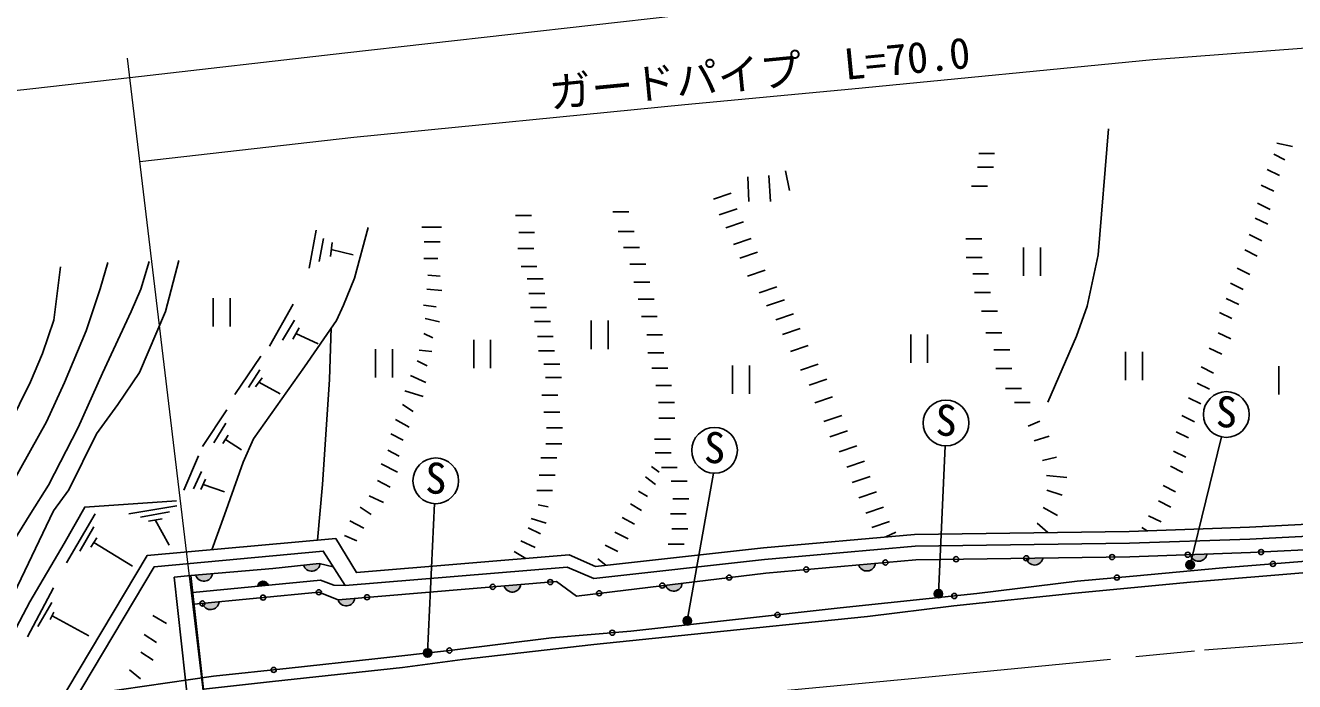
# Model space of a CAD drawing. Units: millimetres at full size, sheet at 1:1000; details may follow other scales. Extents: x 40000 to 680000, y 20000 to 380000.
# Drawn here: x 335918 to 410900, y 300248 to 339006 of the extents above; entities that cross this region are included whole.
import ezdxf
from ezdxf.enums import TextEntityAlignment as Align

# ---------------------------------------------------------------- set-up
doc = ezdxf.new("R2010")
doc.units = ezdxf.units.MM
doc.header["$LTSCALE"] = 1000
doc.linetypes.add('CHAIN', pattern=[18.5, 12, -1.5, 3.5, -1.5])
for name, color, linetype, lineweight in [('M-BGD', 7, 'Continuous', 25), ('M-BGD-EXST', 7, 'Continuous', 25), ('M-BMK', 2, 'CHAIN', 13), ('M-STR-HTXT', 7, 'Continuous', 13)]:
    doc.layers.add(name, color=color, linetype=linetype, lineweight=lineweight)
doc.styles.add('ＭＳ ゴシック', font='')
doc.styles.get('ＭＳ ゴシック').set_extended_font_data('MS Gothic')

msp = doc.modelspace()

# ---------------------------------------------------------------- hatches: boundary and pattern name
at = {"layer": 'M-BGD'}
for points in [[(395046, 307535, 0.82183), (396037, 307549)], [(404734, 307746, 0.82183), (405724, 307781)], [(352349, 307128, 0.82183), (353334, 307234)], [(385144, 307145, 0.82183), (386131, 307233)], [(345982, 306542, 0.82183), (346969, 306627)], [(350265, 305940, 0.84072), (349642, 305880)], [(364197, 305902, 0.82183), (365184, 305984)], [(373735, 305940, 0.82183), (374718, 306059)], [(346374, 304861, 0.82183), (347360, 304956)], [(354388, 305088, 0.82183), (355375, 305170)]]:
    msp.add_hatch(color=256, dxfattribs=at).paths.add_polyline_path(points)
at = {"layer": 'M-BGD-EXST'}
for points in [[(404981, 307143, 1), (404481, 307143, 1)], [(390103, 305440, 1), (389603, 305440, 1)], [(375273, 303836, 1), (374773, 303836, 1)], [(359931, 301941, 1), (359431, 301941, 1)]]:
    msp.add_hatch(color=256, dxfattribs=at).paths.add_polyline_path(points)

# ---------------------------------------------------------------- linework, layer by layer
at = {"layer": 'M-BGD'}
for p, q in [((392237, 331448), (393179, 331448)), ((409847, 332047), (410784, 331846)), ((409673, 331405), (410329, 331070)), ((378606, 330060), (378661, 328596)), ((379833, 330133), (379943, 328596)), ((380820, 330424), (381051, 329246)), ((392174, 330631), (393117, 330631)), ((409277, 330493), (410015, 330132)), ((391817, 329520), (392760, 329520)), ((408925, 329579), (409663, 329218)), ((376567, 328740), (377612, 329097)), ((408714, 328498), (409452, 328137)), ((364877, 327777), (365820, 327777)), ((370617, 328004), (371560, 328004)), ((376913, 327822), (377958, 328179)), ((359333, 327093), (360508, 327093)), ((377302, 327045), (378346, 327402)), ((408571, 327618), (409310, 327258)), ((352678, 324660), (353101, 326907)), ((353278, 325060), (353537, 326413)), ((353937, 325366), (354043, 326189)), ((359474, 326222), (360427, 326222)), ((365061, 326765), (366004, 326765)), ((370933, 326829), (371876, 326829)), ((377742, 326062), (378786, 326418)), ((391482, 326399), (392425, 326399)), ((408223, 326652), (408962, 326291)), ((353990, 325778), (355278, 325460)), ((365015, 325823), (365958, 325823)), ((371249, 325893), (372192, 325893)), ((378130, 325259), (379175, 325616)), ((394878, 325884), (394878, 324207)), ((395878, 325884), (395878, 324207)), ((407953, 325743), (408691, 325383)), ((359454, 325229), (360285, 325229)), ((365199, 324766), (366142, 324766)), ((371628, 324894), (372571, 324894)), ((391503, 325288), (392446, 325288)), ((359697, 324256), (360427, 324196)), ((365567, 324030), (366510, 324030)), ((378571, 324198), (379615, 324555)), ((391880, 324325), (392823, 324325)), ((407508, 324661), (408246, 324301)), ((359637, 323426), (360528, 323345)), ((365659, 323180), (366602, 323180)), ((371856, 323845), (372799, 323845)), ((379270, 323214), (380314, 323571)), ((391985, 323235), (392928, 323235)), ((407121, 323772), (407860, 323411)), ((347012, 322900), (347012, 321223)), ((348012, 322900), (348012, 321223)), ((350334, 320054), (351746, 322536)), ((359434, 322474), (360184, 322393)), ((372122, 322834), (373065, 322834)), ((379710, 322438), (380754, 322795)), ((406862, 322876), (407600, 322516)), ((359535, 321704), (360386, 321501)), ((365751, 322352), (366694, 322352)), ((372307, 321818), (373250, 321818)), ((380254, 321610), (381298, 321966)), ((392404, 322125), (393347, 322125)), ((406454, 322045), (407193, 321685)), ((351111, 320419), (351817, 321595)), ((351711, 320478), (352087, 321148)), ((366004, 321525), (366947, 321525)), ((369347, 321567), (369347, 319890)), ((370347, 321567), (370347, 319890)), ((380639, 320751), (381684, 321108)), ((351899, 320813), (353205, 320207)), ((359454, 320812), (359981, 320549)), ((362401, 320442), (362401, 318765)), ((363401, 320442), (363401, 318765)), ((366163, 320640), (367106, 320640)), ((372623, 320728), (373566, 320728)), ((388218, 320755), (388218, 319078)), ((389218, 320755), (389218, 319078)), ((392656, 320847), (393599, 320847)), ((406392, 320855), (407130, 320494)), ((348283, 317202), (349837, 319461)), ((356601, 319893), (356601, 318216)), ((357601, 319893), (357601, 318216)), ((359191, 319820), (359920, 319739)), ((366237, 319783), (367180, 319783)), ((372695, 319667), (373638, 319667)), ((381111, 319742), (382155, 320098)), ((393140, 319850), (394083, 319850)), ((400908, 319720), (400908, 318043)), ((401908, 319720), (401908, 318043)), ((405859, 319946), (406597, 319586)), ((359069, 319192), (359657, 318908)), ((366548, 318999), (367491, 318999)), ((372925, 318763), (373867, 318763)), ((377689, 318918), (377689, 317241)), ((378689, 318918), (378689, 317241)), ((381717, 318648), (382761, 319005)), ((393255, 318745), (394198, 318745)), ((405373, 318833), (406111, 318473)), ((409962, 318884), (409962, 317207)), ((349095, 317625), (349766, 318661)), ((349519, 317661), (349908, 318190)), ((349713, 317925), (350978, 317237)), ((358664, 318320), (359576, 317915)), ((366651, 318201), (367594, 318201)), ((382222, 317756), (383266, 318113)), ((358337, 317428), (359424, 317088)), ((373154, 317730), (374097, 317730)), ((393827, 317563), (394770, 317563)), ((405141, 317885), (405880, 317525)), ((358199, 316609), (358825, 316194)), ((366430, 317166), (367373, 317166)), ((373326, 316741), (374269, 316741)), ((382559, 316712), (383603, 317069)), ((394342, 316724), (395285, 316724)), ((404628, 317016), (405366, 316655)), ((346375, 314127), (347826, 316292)), ((357784, 315733), (358586, 315282)), ((366552, 316170), (367494, 316170)), ((373342, 315802), (374285, 315802)), ((383097, 315602), (384142, 315959)), ((404243, 315960), (404981, 315600)), ((347054, 314358), (347769, 315521)), ((366700, 315228), (367642, 315228)), ((383451, 314710), (384495, 315067)), ((395156, 315342), (395844, 315629)), ((403900, 315005), (404639, 314645)), ((347573, 314312), (347895, 314795)), ((347734, 314553), (348690, 313943)), ((357517, 314886), (358245, 314499)), ((366659, 314300), (367602, 314300)), ((373079, 314572), (374021, 314572)), ((383990, 313818), (385034, 314175)), ((395508, 314463), (396403, 314751)), ((345280, 311548), (346144, 313586)), ((357332, 313910), (357996, 313559)), ((366377, 313466), (367319, 313466)), ((373123, 313766), (374065, 313766)), ((396003, 313312), (396835, 313504)), ((403743, 313865), (404482, 313504)), ((356945, 313108), (357895, 312620)), ((372910, 312944), (373354, 312615)), ((373489, 312887), (374432, 312887)), ((384440, 312914), (385484, 313271)), ((403558, 312966), (404297, 312606)), ((345856, 311640), (346317, 312665)), ((346282, 311594), (346559, 312204)), ((356723, 312117), (357460, 311730)), ((366269, 312443), (367212, 312443)), ((372543, 312349), (373151, 311893)), ((374075, 312081), (375018, 312081)), ((384771, 312006), (385816, 312363)), ((396243, 312417), (397442, 312305)), ((346421, 311899), (347688, 311456)), ((356225, 311223), (357073, 310836)), ((366124, 311543), (367067, 311543)), ((372138, 311501), (372670, 311184)), ((385154, 311103), (386199, 311460)), ((396260, 311549), (397171, 311261)), ((403130, 311826), (403869, 311465)), ((342034, 310159), (344857, 310636)), ((355700, 310560), (356345, 310127)), ((366206, 310691), (366801, 310577)), ((371669, 310754), (372315, 310361)), ((374167, 311034), (375110, 311034)), ((385568, 310199), (386612, 310556)), ((396052, 310526), (396900, 310062)), ((402850, 310918), (403589, 310558)), ((338342, 307257), (340042, 310148)), ((342720, 309970), (344429, 310268)), ((343187, 309722), (343992, 309871)), ((343589, 309796), (344409, 308301)), ((355082, 309749), (355903, 309316)), ((365800, 309880), (366675, 309614)), ((371175, 309943), (371897, 309551)), ((374020, 310166), (374962, 310166)), ((385919, 309356), (386963, 309713)), ((402272, 310040), (403010, 309679)), ((339137, 307952), (339962, 309383)), ((365623, 309323), (366345, 308981)), ((370744, 309082), (371530, 308677)), ((374112, 309280), (375055, 309280)), ((386748, 308793), (387350, 309078)), ((395700, 309599), (396325, 309053)), ((401874, 309351), (402195, 309157)), ((339793, 308181), (340131, 308737)), ((339962, 308459), (342238, 307068)), ((354769, 308883), (355506, 308561)), ((365180, 308563), (366029, 308171)), ((370174, 308310), (370909, 307930)), ((373890, 308375), (374833, 308375)), ((364800, 307930), (365491, 307515)), ((369731, 307500), (370203, 307117)), ((344698, 306408), (345692, 306518)), ((347185, 283878), (344698, 306408)), ((348179, 283988), (345692, 306518)), ((336044, 302891), (337575, 305782)), ((336651, 303507), (337476, 304928)), ((337376, 303915), (337605, 304342)), ((337491, 304128), (339672, 302961)), ((343441, 304152), (344253, 303688)), ((342927, 303025), (343673, 302561)), ((342745, 301981), (343458, 301517)), ((342065, 300953), (342728, 300406))]:
    msp.add_line(p, q, dxfattribs=at)
for points in [[(396312, 316748), (398014, 320660), (398638, 322418), (399290, 325451), (399902, 332900)], [(346935, 308034), (347687, 310106), (348779, 313201), (349397, 314582), (352409, 318847), (354290, 321582), (354718, 322475), (355362, 324073), (356159, 327073)], [(313804, 274193), (313751, 275105), (314366, 276666), (316015, 278614), (318459, 281465), (320653, 284044), (322022, 285763), (323237, 287738), (324273, 289879), (325431, 292264), (326309, 294703), (327258, 298311), (327960, 301223), (329206, 303697), (330844, 305655), (333003, 308462), (335179, 312023), (337167, 315595), (338220, 317911), (339518, 320964), (340328, 323447), (340784, 325009)], [(315047, 273945), (315194, 275556), (316018, 277057), (316989, 278320), (318436, 279803), (319443, 280755), (320652, 281780), (323288, 284590), (325527, 288142), (326127, 289827), (327027, 292226), (327528, 294076), (328393, 297362), (329386, 299761), (330655, 301929), (332431, 304336), (334613, 307556), (336249, 310205), (337274, 311852), (339028, 315259), (340483, 318465), (342177, 322111), (342742, 323432), (343236, 325052)], [(328788, 292125), (328848, 292847), (329697, 295292), (332551, 299863), (334813, 304575), (337578, 310333), (338490, 311577), (340116, 314884), (341384, 316615), (342652, 318501), (344196, 322113), (344985, 325111)], [(334911, 315316), (336229, 317959), (336936, 319637), (337603, 321602), (337985, 324749)], [(353989, 321145), (353884, 318097), (353465, 311888), (353179, 308600)], [(344838, 310927), (339424, 310559), (338203, 308397), (336187, 304963), (335169, 303050), (333310, 299501), (331259, 296214), (328643, 291886), (325691, 286872), (323640, 283586), (322007, 280544), (321451, 279766), (318157, 276078), (317634, 272199), (318692, 270202)], [(330079, 262652), (321558, 271590), (343103, 307687), (354253, 308698), (355471, 306683), (368040, 307727), (369605, 307050), (379520, 308152), (388446, 308944), (401135, 309119), (408231, 309371), (416644, 309797), (423089, 310098), (429422, 310008), (436127, 309727), (439045, 309501)], [(330586, 263135), (322432, 271688), (343522, 307023), (353512, 307962), (354804, 305925), (367924, 307015), (369497, 306334), (379590, 307455), (388482, 308244), (401152, 308419), (408261, 308671), (416682, 309098), (422994, 309473), (429357, 309482), (436072, 309169), (438794, 308952)], [(345880, 304814), (353256, 305525), (354388, 305088), (367288, 306159), (368469, 305301), (379669, 306659), (388523, 307445), (401172, 307620), (408296, 307872), (416265, 308276)], [(438427, 308149), (438309, 307908), (438089, 307399), (433704, 307606), (426190, 307800), (420901, 307800), (415978, 307542), (411811, 307378), (406664, 306964), (401371, 306476), (398051, 306184), (392134, 305445), (384059, 304601), (371686, 303226), (366994, 302826), (360965, 302086), (356570, 301591), (351494, 301034), (347034, 300564), (340232, 299582), (329309, 298454)], [(345692, 306518), (350537, 306933), (353270, 307227), (354108, 307023)], [(346432, 299809), (350514, 300250), (358200, 301086), (361748, 301558), (369507, 302432), (375250, 303033), (385665, 304101), (390768, 304716), (397924, 305479), (404746, 306122), (411631, 306695), (414418, 306934), (420080, 307174), (429704, 307230), (437153, 306927), (440375, 306744)], [(345803, 305509), (353353, 306238), (354136, 305936), (354800, 305925)]]:
    msp.add_lwpolyline(points, dxfattribs=at)
for centre in [(386726, 307285), (390901, 307478), (395046, 307535), (400116, 307605), (404585, 307741), (408915, 307903), (382048, 306870), (409621, 307202), (363525, 305847), (366927, 306129), (373541, 305916), (377495, 306395), (400400, 306391), (349961, 305207), (353256, 305525), (356100, 305230), (369813, 305464), (390794, 305305), (346374, 304861), (380351, 304189), (370592, 303133), (360965, 302086), (350586, 300938)]:
    msp.add_circle(centre, 150, dxfattribs=at)
for centre, radius, start, end in [((395540, 307640), 505, 191.96244, 349.62063), ((405225, 307861), 505, 193.19968, 350.85787), ((352831, 307278), 505, 197.30926, 354.96745), ((385629, 307286), 505, 196.24469, 353.90288), ((346467, 306682), 505, 196.06786, 353.72605), ((349959, 305855), 318, 15.40091, 175.61864), ((364683, 306041), 505, 195.91688, 353.57507), ((374215, 306096), 505, 198.08201, 355.7402), ((346858, 305006), 505, 196.68068, 354.33887), ((354873, 305227), 505, 195.91688, 353.57507)]:
    msp.add_arc(centre, radius, start, end, dxfattribs=at)
at = {"layer": 'M-BGD-EXST'}
for p, q in [((389853, 305440), (390252, 314176)), ((404731, 307143), (406571, 314706)), ((375023, 303836), (376572, 312561)), ((359681, 301941), (360079, 310759))]:
    msp.add_line(p, q, dxfattribs=at)
for centre, radius in [((406865, 316024), 1350), ((390304, 315525), 1350), ((376632, 313910), 1350), ((360161, 312107), 1350), ((404731, 307143), 250), ((389853, 305440), 250), ((375023, 303836), 250), ((359681, 301941), 250)]:
    msp.add_circle(centre, radius, dxfattribs=at)
at = {"layer": 'M-BMK'}
msp.add_lwpolyline([(314253, 292618), (340803, 295533), (359007, 297597), (378220, 299491), (388074, 300411), (405569, 302125), (415488, 302881), (423648, 303125), (431620, 302899), (437227, 302651), (443015, 302212), (447128, 301806), (449815, 301528), (456145, 300622), (461736, 299652), (467610, 298482), (475776, 296229), (484325, 293645)], dxfattribs=at)
at = {"layer": 'M-STR-HTXT'}
msp.add_line((346850, 296219), (341946, 337078), dxfattribs=at)
for points in [[(342083, 335934), (354792, 337376), (374397, 339581), (384303, 340609), (402129, 342544), (413435, 343606), (422104, 344005), (433385, 344290), (438779, 344340), (440143, 344341)], [(342679, 330970), (355319, 332403), (374875, 334331), (384740, 335252), (402532, 336995), (413634, 337841), (414577, 337870)], [(58855, 304814), (62892, 305402), (69780, 306216), (82390, 307591), (104558, 310184), (128759, 312816), (157170, 316002), (174605, 317767), (193194, 319773), (211070, 321735), (232481, 323991), (258908, 326977), (270302, 328073), (309907, 332381), (336366, 335286), (342083, 335934)]]:
    msp.add_lwpolyline(points, dxfattribs=at)

# ---------------------------------------------------------------- texts
at = {"layer": 'M-BGD-EXST', "style": 'ＭＳ ゴシック'}
for p in [(389649, 314232), (406210, 314732), (375976, 312618), (359506, 310814)]:
    msp.add_text('S', height=1833, rotation=358.508, dxfattribs=at).set_placement(p, align=Align.BOTTOM_LEFT)
at = {"layer": 'M-STR-HTXT', "style": 'ＭＳ ゴシック'}
msp.add_text('ガードパイプ\u3000L=70.0', height=1833, rotation=5.526, dxfattribs=at).set_placement((366998, 333554), align=Align.BOTTOM_LEFT)

doc.saveas('drawing.dxf')
